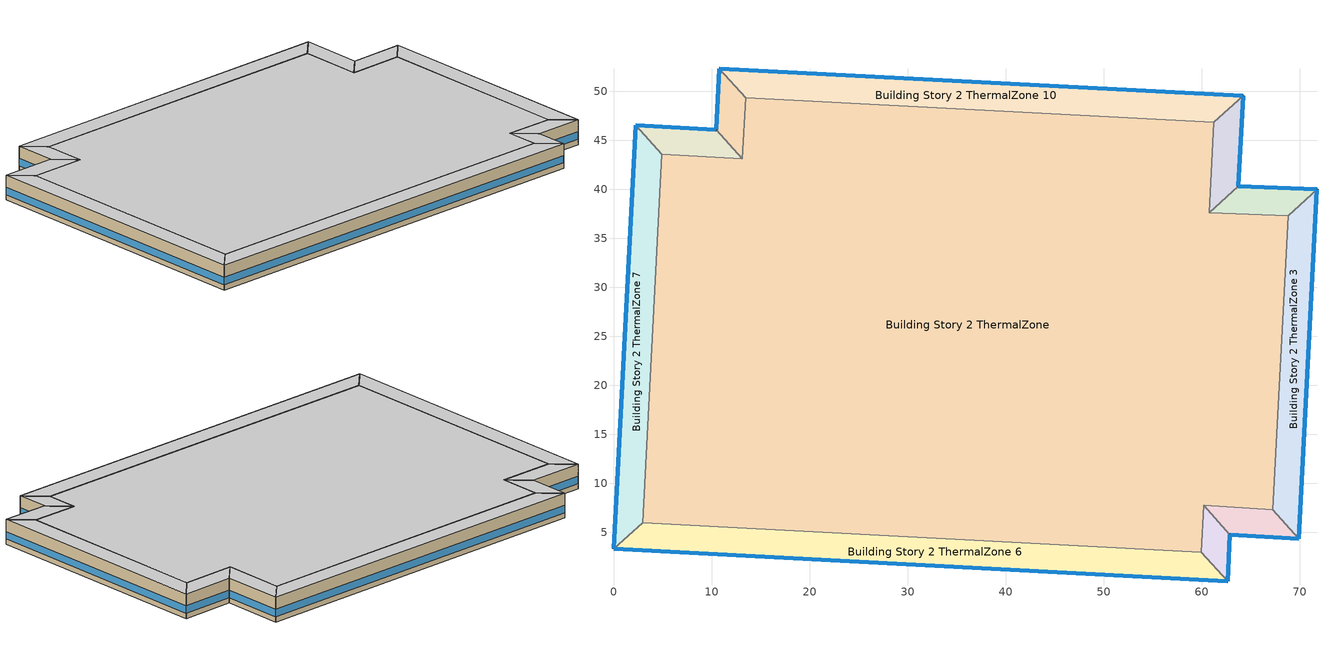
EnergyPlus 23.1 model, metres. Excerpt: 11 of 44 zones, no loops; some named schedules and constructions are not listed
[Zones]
Building Story 2 ThermalZone
 floor adiabatic (Typical Interior Ceiling): 61.25,46.86 60.76,37.63 68.8,37.29 67.26,7.32 60.22,7.76 59.96,2.97 2.97,6.01 4.93,43.56 13.14,43.11 13.48,49.34 z3.6
 wall adiabatic (Typical Interior Wall): 60.76,37.63 61.25,46.86 13.48,49.34 13.14,43.11 4.93,43.56 2.97,6.01 59.96,2.97 60.22,7.76 67.26,7.32 68.8,37.29 60.76,37.63 z3.6:7.2
 ceiling adiabatic (Typical Interior Floor): 13.48,49.34 13.14,43.11 4.93,43.56 2.97,6.01 59.96,2.97 60.22,7.76 67.26,7.32 68.8,37.29 60.76,37.63 61.25,46.86 z7.2
Building Story 2 ThermalZone 1
 floor adiabatic (Typical Interior Ceiling): 64.22,49.53 63.72,40.32 60.76,37.63 61.25,46.86 z3.6
 wall outside (Typical Insulated Steel Framed Exterior Wall R-20.41): 63.72,40.32 64.22,49.53 z3.6:7.2
 wall adiabatic (Typical Interior Wall): 64.22,49.53 61.25,46.86 60.76,37.63 63.72,40.32 z3.6:7.2
 window (U 0.48 SHGC 0.40 Dbl Ref-D Clr 6mm/13mm): 63.72,40.34 64.22,49.51 z4.36:5.45
 ceiling adiabatic (Typical Interior Floor): 61.25,46.86 60.76,37.63 63.72,40.32 64.22,49.53 z7.2
Building Story 2 ThermalZone 10
 floor adiabatic (Typical Interior Floor): 10.8,52.31 64.22,49.53 61.25,46.86 13.48,49.34 z3.6
 wall outside (Typical Insulated Steel Framed Exterior Wall R-20.41): 64.22,49.53 10.8,52.31 z3.6:7.2
 wall adiabatic (Typical Interior Wall): 10.8,52.31 13.48,49.34 61.25,46.86 64.22,49.53 z3.6:7.2
 window (U 0.48 SHGC 0.40 Dbl Ref-D Clr 6mm/13mm): 64.2,49.53 10.83,52.31 z4.36:5.44
 ceiling adiabatic (Typical Interior Ceiling): 13.48,49.34 61.25,46.86 64.22,49.53 10.8,52.31 z7.2
Building Story 2 ThermalZone 2
 floor adiabatic (Typical Interior Ceiling): 63.72,40.32 71.76,39.98 68.8,37.29 60.76,37.63 z3.6
 wall outside (Typical Insulated Steel Framed Exterior Wall R-20.41): 71.76,39.98 63.72,40.32 z3.6:7.2
 wall adiabatic (Typical Interior Wall): 63.72,40.32 60.76,37.63 68.8,37.29 71.76,39.98 z3.6:7.2
 window (U 0.48 SHGC 0.40 Dbl Ref-D Clr 6mm/13mm): 71.74,39.98 63.75,40.31 z4.36:5.45
 ceiling adiabatic (Typical Interior Floor): 60.76,37.63 68.8,37.29 71.76,39.98 63.72,40.32 z7.2
Building Story 2 ThermalZone 3
 floor adiabatic (Typical Interior Ceiling): 71.76,39.98 69.92,4.33 67.26,7.32 68.8,37.29 z3.6
 wall outside (Typical Insulated Steel Framed Exterior Wall R-20.41): 69.92,4.33 71.76,39.98 z3.6:7.2
 wall adiabatic (Typical Interior Wall): 71.76,39.98 68.8,37.29 67.26,7.32 69.92,4.33 z3.6:7.2
 window (U 0.48 SHGC 0.40 Dbl Ref-D Clr 6mm/13mm): 69.92,4.36 71.76,39.96 z4.36:5.44
 ceiling adiabatic (Typical Interior Ceiling): 68.8,37.29 67.26,7.32 69.92,4.33 71.76,39.98 z7.2
Building Story 2 ThermalZone 4
 floor adiabatic (Typical Interior Floor): 69.92,4.33 62.89,4.78 60.22,7.76 67.26,7.32 z3.6
 wall outside (Typical Insulated Steel Framed Exterior Wall R-20.41): 62.89,4.78 69.92,4.33 z3.6:7.2
 wall adiabatic (Typical Interior Wall): 69.92,4.33 67.26,7.32 60.22,7.76 62.89,4.78 z3.6:7.2
 window (U 0.48 SHGC 0.40 Dbl Ref-D Clr 6mm/13mm): 62.91,4.77 69.89,4.33 z4.36:5.45
 ceiling adiabatic (Typical Interior Ceiling): 67.26,7.32 60.22,7.76 62.89,4.78 69.92,4.33 z7.2
Building Story 2 ThermalZone 5
 floor adiabatic (Typical Interior Floor): 62.89,4.78 62.63,0 59.96,2.97 60.22,7.76 z3.6
 wall outside (Typical Insulated Steel Framed Exterior Wall R-20.41): 62.63,0 62.89,4.78 z3.6:7.2
 wall adiabatic (Typical Interior Wall): 62.89,4.78 60.22,7.76 59.96,2.97 62.63,0 z3.6:7.2
 window (U 0.48 SHGC 0.40 Dbl Ref-D Clr 6mm/13mm): 62.64,0.03 62.88,4.75 z4.36:5.45
 ceiling adiabatic (Typical Interior Ceiling): 60.22,7.76 59.96,2.97 62.63,0 62.89,4.78 z7.2
Building Story 2 ThermalZone 6
 floor adiabatic (Typical Interior Floor): 62.63,0 0,3.33 2.97,6.01 59.96,2.97 z3.6
 wall outside (Typical Insulated Steel Framed Exterior Wall R-20.41): 0,3.33 62.63,0 z3.6:7.2
 wall adiabatic (Typical Interior Wall): 62.63,0 59.96,2.97 2.97,6.01 0,3.33 z3.6:7.2
 window (U 0.48 SHGC 0.40 Dbl Ref-D Clr 6mm/13mm): 0.03,3.33 62.61,0 z4.36:5.44
 ceiling adiabatic (Typical Interior Ceiling): 59.96,2.97 2.97,6.01 0,3.33 62.63,0 z7.2
Building Story 2 ThermalZone 7
 floor adiabatic (Typical Interior Floor): 0,3.33 2.26,46.53 4.93,43.56 2.97,6.01 z3.6
 wall outside (Typical Insulated Steel Framed Exterior Wall R-20.41): 2.26,46.53 0,3.33 z3.6:7.2
 wall adiabatic (Typical Interior Wall): 0,3.33 2.97,6.01 4.93,43.56 2.26,46.53 z3.6:7.2
 window (U 0.48 SHGC 0.40 Dbl Ref-D Clr 6mm/13mm): 2.26,46.51 0,3.36 z4.36:5.44
 ceiling adiabatic (Typical Interior Ceiling): 2.97,6.01 4.93,43.56 2.26,46.53 0,3.33 z7.2
Building Story 2 ThermalZone 8
 floor adiabatic (Typical Interior Floor): 2.26,46.53 10.47,46.09 13.14,43.11 4.93,43.56 z3.6
 wall outside (Typical Insulated Steel Framed Exterior Wall R-20.41): 10.47,46.09 2.26,46.53 z3.6:7.2
 wall adiabatic (Typical Interior Wall): 2.26,46.53 4.93,43.56 13.14,43.11 10.47,46.09 z3.6:7.2
 window (U 0.48 SHGC 0.40 Dbl Ref-D Clr 6mm/13mm): 10.44,46.09 2.29,46.53 z4.36:5.45
 ceiling adiabatic (Typical Interior Ceiling): 4.93,43.56 13.14,43.11 10.47,46.09 2.26,46.53 z7.2
Building Story 2 ThermalZone 9
 floor adiabatic (Typical Interior Floor): 10.47,46.09 10.8,52.31 13.48,49.34 13.14,43.11 z3.6
 wall outside (Typical Insulated Steel Framed Exterior Wall R-20.41): 10.8,52.31 10.47,46.09 z3.6:7.2
 wall adiabatic (Typical Interior Wall): 10.47,46.09 13.14,43.11 13.48,49.34 10.8,52.31 z3.6:7.2
 window (U 0.48 SHGC 0.40 Dbl Ref-D Clr 6mm/13mm): 10.8,52.28 10.47,46.12 z4.36:5.45
 ceiling adiabatic (Typical Interior Ceiling): 13.14,43.11 13.48,49.34 10.8,52.31 10.47,46.09 z7.2
[Schedule:Week:Daily]
SchoolSecondary BLDG_LIGHT_BATH_SCH_2013 Week Rule - Jul2-Aug26: SchoolSecondary BLDG_LIGHT_BATH_SCH_2013 Wknd Day 1, SchoolSecondary BLDG_LIGHT_BATH_SCH_2013 Wkdy Day 1, SchoolSecondary BLDG_LIGHT_BATH_SCH_2013 Wkdy Day 1, SchoolSecondary BLDG_LIGHT_BATH_SCH_2013 Wkdy Day 1, SchoolSecondary BLDG_LIGHT_BATH_SCH_2013 Wkdy Day 1, SchoolSecondary BLDG_LIGHT_BATH_SCH_2013 Wkdy Day 1, SchoolSecondary BLDG_LIGHT_BATH_SCH_2013 Wknd Day 1, SchoolSecondary BLDG_LIGHT_BATH_SCH_2013 Default, SchoolSecondary BLDG_LIGHT_BATH_SCH_2013 Summer Design Day, SchoolSecondary BLDG_LIGHT_BATH_SCH_2013 Winter Design Day, SchoolSecondary BLDG_LIGHT_BATH_SCH_2013 Default, SchoolSecondary BLDG_LIGHT_BATH_SCH_2013 Default
SchoolSecondary BLDG_LIGHT_BATH_SCH_2013 Week Rule - Aug27-Sep2: SchoolSecondary BLDG_LIGHT_BATH_SCH_2013 Wknd Day 1, SchoolSecondary BLDG_LIGHT_BATH_SCH_2013 Wkdy Day 1, SchoolSecondary BLDG_LIGHT_BATH_SCH_2013 Wkdy Day 1, SchoolSecondary BLDG_LIGHT_BATH_SCH_2013 Wkdy Day 1, SchoolSecondary BLDG_LIGHT_BATH_SCH_2013 Wkdy Day 1, SchoolSecondary BLDG_LIGHT_BATH_SCH_2013 Wkdy Day 2, SchoolSecondary BLDG_LIGHT_BATH_SCH_2013 Default, SchoolSecondary BLDG_LIGHT_BATH_SCH_2013 Default, SchoolSecondary BLDG_LIGHT_BATH_SCH_2013 Summer Design Day, SchoolSecondary BLDG_LIGHT_BATH_SCH_2013 Winter Design Day, SchoolSecondary BLDG_LIGHT_BATH_SCH_2013 Default, SchoolSecondary BLDG_LIGHT_BATH_SCH_2013 Default
SchoolSecondary BLDG_LIGHT_BATH_SCH_2013 Week Rule - Sep3-Dec31: SchoolSecondary BLDG_LIGHT_BATH_SCH_2013 Default, SchoolSecondary BLDG_LIGHT_BATH_SCH_2013 Wkdy Day 2, SchoolSecondary BLDG_LIGHT_BATH_SCH_2013 Wkdy Day 2, SchoolSecondary BLDG_LIGHT_BATH_SCH_2013 Wkdy Day 2, SchoolSecondary BLDG_LIGHT_BATH_SCH_2013 Wkdy Day 2, SchoolSecondary BLDG_LIGHT_BATH_SCH_2013 Wkdy Day 2, SchoolSecondary BLDG_LIGHT_BATH_SCH_2013 Default, SchoolSecondary BLDG_LIGHT_BATH_SCH_2013 Default, SchoolSecondary BLDG_LIGHT_BATH_SCH_2013 Summer Design Day, SchoolSecondary BLDG_LIGHT_BATH_SCH_2013 Winter Design Day, SchoolSecondary BLDG_LIGHT_BATH_SCH_2013 Default, SchoolSecondary BLDG_LIGHT_BATH_SCH_2013 Default
SchoolSecondary BLDG_OCC_SCH_Auditorium Week Rule - Jan1-Jun24: SchoolSecondary BLDG_OCC_SCH_Auditorium Wknd Day, SchoolSecondary BLDG_OCC_SCH_Auditorium Wkdy|SmrDsn Day, SchoolSecondary BLDG_OCC_SCH_Auditorium Wkdy|SmrDsn Day, SchoolSecondary BLDG_OCC_SCH_Auditorium Wkdy|SmrDsn Day, SchoolSecondary BLDG_OCC_SCH_Auditorium Wkdy|SmrDsn Day, SchoolSecondary BLDG_OCC_SCH_Auditorium Wkdy|SmrDsn Day, SchoolSecondary BLDG_OCC_SCH_Auditorium Wknd Day, SchoolSecondary BLDG_OCC_SCH_Auditorium Default, SchoolSecondary BLDG_OCC_SCH_Auditorium Summer Design Day, SchoolSecondary BLDG_OCC_SCH_Auditorium Winter Design Day, SchoolSecondary BLDG_OCC_SCH_Auditorium Default, SchoolSecondary BLDG_OCC_SCH_Auditorium Default
SchoolSecondary BLDG_OCC_SCH_Auditorium Week Rule - Jun25-Jul1: SchoolSecondary BLDG_OCC_SCH_Auditorium Wknd Day, SchoolSecondary BLDG_OCC_SCH_Auditorium Wkdy|SmrDsn Day, SchoolSecondary BLDG_OCC_SCH_Auditorium Wkdy|SmrDsn Day, SchoolSecondary BLDG_OCC_SCH_Auditorium Wkdy|SmrDsn Day, SchoolSecondary BLDG_OCC_SCH_Auditorium Wkdy|SmrDsn Day, SchoolSecondary BLDG_OCC_SCH_Auditorium Wkdy|SmrDsn Day, SchoolSecondary BLDG_OCC_SCH_Auditorium Wknd Day 1, SchoolSecondary BLDG_OCC_SCH_Auditorium Default, SchoolSecondary BLDG_OCC_SCH_Auditorium Summer Design Day, SchoolSecondary BLDG_OCC_SCH_Auditorium Winter Design Day, SchoolSecondary BLDG_OCC_SCH_Auditorium Default, SchoolSecondary BLDG_OCC_SCH_Auditorium Default
SchoolSecondary BLDG_OCC_SCH_Auditorium Week Rule - Jul2-Aug26: SchoolSecondary BLDG_OCC_SCH_Auditorium Wknd Day 1, SchoolSecondary BLDG_OCC_SCH_Auditorium Wkdy|SmrDsn Day 1, SchoolSecondary BLDG_OCC_SCH_Auditorium Wkdy|SmrDsn Day 1, SchoolSecondary BLDG_OCC_SCH_Auditorium Wkdy|SmrDsn Day 1, SchoolSecondary BLDG_OCC_SCH_Auditorium Wkdy|SmrDsn Day 1, SchoolSecondary BLDG_OCC_SCH_Auditorium Wkdy|SmrDsn Day 1, SchoolSecondary BLDG_OCC_SCH_Auditorium Wknd Day 1, SchoolSecondary BLDG_OCC_SCH_Auditorium Default, SchoolSecondary BLDG_OCC_SCH_Auditorium Summer Design Day, SchoolSecondary BLDG_OCC_SCH_Auditorium Winter Design Day, SchoolSecondary BLDG_OCC_SCH_Auditorium Default, SchoolSecondary BLDG_OCC_SCH_Auditorium Default
SchoolSecondary BLDG_OCC_SCH_Auditorium Week Rule - Aug27-Sep2: SchoolSecondary BLDG_OCC_SCH_Auditorium Wknd Day 1, SchoolSecondary BLDG_OCC_SCH_Auditorium Wkdy|SmrDsn Day 1, SchoolSecondary BLDG_OCC_SCH_Auditorium Wkdy|SmrDsn Day 1, SchoolSecondary BLDG_OCC_SCH_Auditorium Wkdy|SmrDsn Day 1, SchoolSecondary BLDG_OCC_SCH_Auditorium Wkdy|SmrDsn Day 1, SchoolSecondary BLDG_OCC_SCH_Auditorium Wkdy|SmrDsn Day 2, SchoolSecondary BLDG_OCC_SCH_Auditorium Default, SchoolSecondary BLDG_OCC_SCH_Auditorium Default, SchoolSecondary BLDG_OCC_SCH_Auditorium Summer Design Day, SchoolSecondary BLDG_OCC_SCH_Auditorium Winter Design Day, SchoolSecondary BLDG_OCC_SCH_Auditorium Default, SchoolSecondary BLDG_OCC_SCH_Auditorium Default
SchoolSecondary BLDG_OCC_SCH_Auditorium Week Rule - Sep3-Dec31: SchoolSecondary BLDG_OCC_SCH_Auditorium Default, SchoolSecondary BLDG_OCC_SCH_Auditorium Wkdy|SmrDsn Day 2, SchoolSecondary BLDG_OCC_SCH_Auditorium Wkdy|SmrDsn Day 2, SchoolSecondary BLDG_OCC_SCH_Auditorium Wkdy|SmrDsn Day 2, SchoolSecondary BLDG_OCC_SCH_Auditorium Wkdy|SmrDsn Day 2, SchoolSecondary BLDG_OCC_SCH_Auditorium Wkdy|SmrDsn Day 2, SchoolSecondary BLDG_OCC_SCH_Auditorium Default, SchoolSecondary BLDG_OCC_SCH_Auditorium Default, SchoolSecondary BLDG_OCC_SCH_Auditorium Summer Design Day, SchoolSecondary BLDG_OCC_SCH_Auditorium Winter Design Day, SchoolSecondary BLDG_OCC_SCH_Auditorium Default, SchoolSecondary BLDG_OCC_SCH_Auditorium Default
SchoolSecondary BLDG_OCC_SCH_Cafeteria Week Rule - Jan1-Jun24: SchoolSecondary BLDG_OCC_SCH_Cafeteria Wknd Day, SchoolSecondary BLDG_OCC_SCH_Cafeteria Wkdy|SmrDsn Day, SchoolSecondary BLDG_OCC_SCH_Cafeteria Wkdy|SmrDsn Day, SchoolSecondary BLDG_OCC_SCH_Cafeteria Wkdy|SmrDsn Day, SchoolSecondary BLDG_OCC_SCH_Cafeteria Wkdy|SmrDsn Day, SchoolSecondary BLDG_OCC_SCH_Cafeteria Wkdy|SmrDsn Day, SchoolSecondary BLDG_OCC_SCH_Cafeteria Wknd Day, SchoolSecondary BLDG_OCC_SCH_Cafeteria Default, SchoolSecondary BLDG_OCC_SCH_Cafeteria Summer Design Day, SchoolSecondary BLDG_OCC_SCH_Cafeteria Winter Design Day, SchoolSecondary BLDG_OCC_SCH_Cafeteria Default, SchoolSecondary BLDG_OCC_SCH_Cafeteria Default
SchoolSecondary BLDG_OCC_SCH_Cafeteria Week Rule - Jun25-Jul1: SchoolSecondary BLDG_OCC_SCH_Cafeteria Wknd Day, SchoolSecondary BLDG_OCC_SCH_Cafeteria Wkdy|SmrDsn Day, SchoolSecondary BLDG_OCC_SCH_Cafeteria Wkdy|SmrDsn Day, SchoolSecondary BLDG_OCC_SCH_Cafeteria Wkdy|SmrDsn Day, SchoolSecondary BLDG_OCC_SCH_Cafeteria Wkdy|SmrDsn Day, SchoolSecondary BLDG_OCC_SCH_Cafeteria Wkdy|SmrDsn Day, SchoolSecondary BLDG_OCC_SCH_Cafeteria Wknd Day 1, SchoolSecondary BLDG_OCC_SCH_Cafeteria Default, SchoolSecondary BLDG_OCC_SCH_Cafeteria Summer Design Day, SchoolSecondary BLDG_OCC_SCH_Cafeteria Winter Design Day, SchoolSecondary BLDG_OCC_SCH_Cafeteria Default, SchoolSecondary BLDG_OCC_SCH_Cafeteria Default
SchoolSecondary BLDG_OCC_SCH_Cafeteria Week Rule - Jul2-Aug26: SchoolSecondary BLDG_OCC_SCH_Cafeteria Wknd Day 1, SchoolSecondary BLDG_OCC_SCH_Cafeteria Wkdy|SmrDsn Day 1, SchoolSecondary BLDG_OCC_SCH_Cafeteria Wkdy|SmrDsn Day 1, SchoolSecondary BLDG_OCC_SCH_Cafeteria Wkdy|SmrDsn Day 1, SchoolSecondary BLDG_OCC_SCH_Cafeteria Wkdy|SmrDsn Day 1, SchoolSecondary BLDG_OCC_SCH_Cafeteria Wkdy|SmrDsn Day 1, SchoolSecondary BLDG_OCC_SCH_Cafeteria Wknd Day 1, SchoolSecondary BLDG_OCC_SCH_Cafeteria Default, SchoolSecondary BLDG_OCC_SCH_Cafeteria Summer Design Day, SchoolSecondary BLDG_OCC_SCH_Cafeteria Winter Design Day, SchoolSecondary BLDG_OCC_SCH_Cafeteria Default, SchoolSecondary BLDG_OCC_SCH_Cafeteria Default
SchoolSecondary BLDG_OCC_SCH_Cafeteria Week Rule - Aug27-Sep2: SchoolSecondary BLDG_OCC_SCH_Cafeteria Wknd Day 1, SchoolSecondary BLDG_OCC_SCH_Cafeteria Wkdy|SmrDsn Day 1, SchoolSecondary BLDG_OCC_SCH_Cafeteria Wkdy|SmrDsn Day 1, SchoolSecondary BLDG_OCC_SCH_Cafeteria Wkdy|SmrDsn Day 1, SchoolSecondary BLDG_OCC_SCH_Cafeteria Wkdy|SmrDsn Day 1, SchoolSecondary BLDG_OCC_SCH_Cafeteria Wkdy|SmrDsn Day 2, SchoolSecondary BLDG_OCC_SCH_Cafeteria Default, SchoolSecondary BLDG_OCC_SCH_Cafeteria Default, SchoolSecondary BLDG_OCC_SCH_Cafeteria Summer Design Day, SchoolSecondary BLDG_OCC_SCH_Cafeteria Winter Design Day, SchoolSecondary BLDG_OCC_SCH_Cafeteria Default, SchoolSecondary BLDG_OCC_SCH_Cafeteria Default
SchoolSecondary BLDG_OCC_SCH_Cafeteria Week Rule - Sep3-Dec31: SchoolSecondary BLDG_OCC_SCH_Cafeteria Default, SchoolSecondary BLDG_OCC_SCH_Cafeteria Wkdy|SmrDsn Day 2, SchoolSecondary BLDG_OCC_SCH_Cafeteria Wkdy|SmrDsn Day 2, SchoolSecondary BLDG_OCC_SCH_Cafeteria Wkdy|SmrDsn Day 2, SchoolSecondary BLDG_OCC_SCH_Cafeteria Wkdy|SmrDsn Day 2, SchoolSecondary BLDG_OCC_SCH_Cafeteria Wkdy|SmrDsn Day 2, SchoolSecondary BLDG_OCC_SCH_Cafeteria Default, SchoolSecondary BLDG_OCC_SCH_Cafeteria Default, SchoolSecondary BLDG_OCC_SCH_Cafeteria Summer Design Day, SchoolSecondary BLDG_OCC_SCH_Cafeteria Winter Design Day, SchoolSecondary BLDG_OCC_SCH_Cafeteria Default, SchoolSecondary BLDG_OCC_SCH_Cafeteria Default
SchoolSecondary BLDG_OCC_SCH_Extend Week Rule - Jan1-Jun24: SchoolSecondary BLDG_OCC_SCH_Extend Wknd Day, SchoolSecondary BLDG_OCC_SCH_Extend Wkdy|SmrDsn Day, SchoolSecondary BLDG_OCC_SCH_Extend Wkdy|SmrDsn Day, SchoolSecondary BLDG_OCC_SCH_Extend Wkdy|SmrDsn Day, SchoolSecondary BLDG_OCC_SCH_Extend Wkdy|SmrDsn Day, SchoolSecondary BLDG_OCC_SCH_Extend Wkdy|SmrDsn Day, SchoolSecondary BLDG_OCC_SCH_Extend Wknd Day, SchoolSecondary BLDG_OCC_SCH_Extend Default, SchoolSecondary BLDG_OCC_SCH_Extend Summer Design Day, SchoolSecondary BLDG_OCC_SCH_Extend Winter Design Day, SchoolSecondary BLDG_OCC_SCH_Extend Default, SchoolSecondary BLDG_OCC_SCH_Extend Default
SchoolSecondary BLDG_OCC_SCH_Extend Week Rule - Jun25-Jul1: SchoolSecondary BLDG_OCC_SCH_Extend Wknd Day, SchoolSecondary BLDG_OCC_SCH_Extend Wkdy|SmrDsn Day, SchoolSecondary BLDG_OCC_SCH_Extend Wkdy|SmrDsn Day, SchoolSecondary BLDG_OCC_SCH_Extend Wkdy|SmrDsn Day, SchoolSecondary BLDG_OCC_SCH_Extend Wkdy|SmrDsn Day, SchoolSecondary BLDG_OCC_SCH_Extend Wkdy|SmrDsn Day, SchoolSecondary BLDG_OCC_SCH_Extend Wknd Day 1, SchoolSecondary BLDG_OCC_SCH_Extend Default, SchoolSecondary BLDG_OCC_SCH_Extend Summer Design Day, SchoolSecondary BLDG_OCC_SCH_Extend Winter Design Day, SchoolSecondary BLDG_OCC_SCH_Extend Default, SchoolSecondary BLDG_OCC_SCH_Extend Default
SchoolSecondary BLDG_OCC_SCH_Extend Week Rule - Jul2-Aug26: SchoolSecondary BLDG_OCC_SCH_Extend Wknd Day 1, SchoolSecondary BLDG_OCC_SCH_Extend Wkdy|SmrDsn Day 1, SchoolSecondary BLDG_OCC_SCH_Extend Wkdy|SmrDsn Day 1, SchoolSecondary BLDG_OCC_SCH_Extend Wkdy|SmrDsn Day 1, SchoolSecondary BLDG_OCC_SCH_Extend Wkdy|SmrDsn Day 1, SchoolSecondary BLDG_OCC_SCH_Extend Wkdy|SmrDsn Day 1, SchoolSecondary BLDG_OCC_SCH_Extend Wknd Day 1, SchoolSecondary BLDG_OCC_SCH_Extend Default, SchoolSecondary BLDG_OCC_SCH_Extend Summer Design Day, SchoolSecondary BLDG_OCC_SCH_Extend Winter Design Day, SchoolSecondary BLDG_OCC_SCH_Extend Default, SchoolSecondary BLDG_OCC_SCH_Extend Default
SchoolSecondary BLDG_OCC_SCH_Extend Week Rule - Aug27-Sep2: SchoolSecondary BLDG_OCC_SCH_Extend Wknd Day 1, SchoolSecondary BLDG_OCC_SCH_Extend Wkdy|SmrDsn Day 1, SchoolSecondary BLDG_OCC_SCH_Extend Wkdy|SmrDsn Day 1, SchoolSecondary BLDG_OCC_SCH_Extend Wkdy|SmrDsn Day 1, SchoolSecondary BLDG_OCC_SCH_Extend Wkdy|SmrDsn Day 1, SchoolSecondary BLDG_OCC_SCH_Extend Wkdy|SmrDsn Day 2, SchoolSecondary BLDG_OCC_SCH_Extend Default, SchoolSecondary BLDG_OCC_SCH_Extend Default, SchoolSecondary BLDG_OCC_SCH_Extend Summer Design Day, SchoolSecondary BLDG_OCC_SCH_Extend Winter Design Day, SchoolSecondary BLDG_OCC_SCH_Extend Default, SchoolSecondary BLDG_OCC_SCH_Extend Default
SchoolSecondary BLDG_OCC_SCH_Extend Week Rule - Sep3-Dec31: SchoolSecondary BLDG_OCC_SCH_Extend Default, SchoolSecondary BLDG_OCC_SCH_Extend Wkdy|SmrDsn Day 2, SchoolSecondary BLDG_OCC_SCH_Extend Wkdy|SmrDsn Day 2, SchoolSecondary BLDG_OCC_SCH_Extend Wkdy|SmrDsn Day 2, SchoolSecondary BLDG_OCC_SCH_Extend Wkdy|SmrDsn Day 2, SchoolSecondary BLDG_OCC_SCH_Extend Wkdy|SmrDsn Day 2, SchoolSecondary BLDG_OCC_SCH_Extend Default, SchoolSecondary BLDG_OCC_SCH_Extend Default, SchoolSecondary BLDG_OCC_SCH_Extend Summer Design Day, SchoolSecondary BLDG_OCC_SCH_Extend Winter Design Day, SchoolSecondary BLDG_OCC_SCH_Extend Default, SchoolSecondary BLDG_OCC_SCH_Extend Default
SchoolSecondary BLDG_OCC_SCH_Gym Week Rule - Jan1-Jun24: SchoolSecondary BLDG_OCC_SCH_Gym Wknd Day, SchoolSecondary BLDG_OCC_SCH_Gym Wkdy|SmrDsn Day, SchoolSecondary BLDG_OCC_SCH_Gym Wkdy|SmrDsn Day, SchoolSecondary BLDG_OCC_SCH_Gym Wkdy|SmrDsn Day, SchoolSecondary BLDG_OCC_SCH_Gym Wkdy|SmrDsn Day, SchoolSecondary BLDG_OCC_SCH_Gym Wkdy|SmrDsn Day, SchoolSecondary BLDG_OCC_SCH_Gym Wknd Day, SchoolSecondary BLDG_OCC_SCH_Gym Default, SchoolSecondary BLDG_OCC_SCH_Gym Summer Design Day, SchoolSecondary BLDG_OCC_SCH_Gym Winter Design Day, SchoolSecondary BLDG_OCC_SCH_Gym Default, SchoolSecondary BLDG_OCC_SCH_Gym Default
SchoolSecondary BLDG_OCC_SCH_Gym Week Rule - Jun25-Jul1: SchoolSecondary BLDG_OCC_SCH_Gym Wknd Day, SchoolSecondary BLDG_OCC_SCH_Gym Wkdy|SmrDsn Day, SchoolSecondary BLDG_OCC_SCH_Gym Wkdy|SmrDsn Day, SchoolSecondary BLDG_OCC_SCH_Gym Wkdy|SmrDsn Day, SchoolSecondary BLDG_OCC_SCH_Gym Wkdy|SmrDsn Day, SchoolSecondary BLDG_OCC_SCH_Gym Wkdy|SmrDsn Day, SchoolSecondary BLDG_OCC_SCH_Gym Wknd Day 1, SchoolSecondary BLDG_OCC_SCH_Gym Default, SchoolSecondary BLDG_OCC_SCH_Gym Summer Design Day, SchoolSecondary BLDG_OCC_SCH_Gym Winter Design Day, SchoolSecondary BLDG_OCC_SCH_Gym Default, SchoolSecondary BLDG_OCC_SCH_Gym Default
SchoolSecondary BLDG_OCC_SCH_Gym Week Rule - Jul2-Aug26: SchoolSecondary BLDG_OCC_SCH_Gym Wknd Day 1, SchoolSecondary BLDG_OCC_SCH_Gym Wkdy|SmrDsn Day 1, SchoolSecondary BLDG_OCC_SCH_Gym Wkdy|SmrDsn Day 1, SchoolSecondary BLDG_OCC_SCH_Gym Wkdy|SmrDsn Day 1, SchoolSecondary BLDG_OCC_SCH_Gym Wkdy|SmrDsn Day 1, SchoolSecondary BLDG_OCC_SCH_Gym Wkdy|SmrDsn Day 1, SchoolSecondary BLDG_OCC_SCH_Gym Wknd Day 1, SchoolSecondary BLDG_OCC_SCH_Gym Default, SchoolSecondary BLDG_OCC_SCH_Gym Summer Design Day, SchoolSecondary BLDG_OCC_SCH_Gym Winter Design Day, SchoolSecondary BLDG_OCC_SCH_Gym Default, SchoolSecondary BLDG_OCC_SCH_Gym Default
SchoolSecondary BLDG_OCC_SCH_Gym Week Rule - Aug27-Sep2: SchoolSecondary BLDG_OCC_SCH_Gym Wknd Day 1, SchoolSecondary BLDG_OCC_SCH_Gym Wkdy|SmrDsn Day 1, SchoolSecondary BLDG_OCC_SCH_Gym Wkdy|SmrDsn Day 1, SchoolSecondary BLDG_OCC_SCH_Gym Wkdy|SmrDsn Day 1, SchoolSecondary BLDG_OCC_SCH_Gym Wkdy|SmrDsn Day 1, SchoolSecondary BLDG_OCC_SCH_Gym Wkdy|SmrDsn Day 2, SchoolSecondary BLDG_OCC_SCH_Gym Default, SchoolSecondary BLDG_OCC_SCH_Gym Default, SchoolSecondary BLDG_OCC_SCH_Gym Summer Design Day, SchoolSecondary BLDG_OCC_SCH_Gym Winter Design Day, SchoolSecondary BLDG_OCC_SCH_Gym Default, SchoolSecondary BLDG_OCC_SCH_Gym Default
SchoolSecondary BLDG_OCC_SCH_Gym Week Rule - Sep3-Dec31: SchoolSecondary BLDG_OCC_SCH_Gym Default, SchoolSecondary BLDG_OCC_SCH_Gym Wkdy|SmrDsn Day 2, SchoolSecondary BLDG_OCC_SCH_Gym Wkdy|SmrDsn Day 2, SchoolSecondary BLDG_OCC_SCH_Gym Wkdy|SmrDsn Day 2, SchoolSecondary BLDG_OCC_SCH_Gym Wkdy|SmrDsn Day 2, SchoolSecondary BLDG_OCC_SCH_Gym Wkdy|SmrDsn Day 2, SchoolSecondary BLDG_OCC_SCH_Gym Default, SchoolSecondary BLDG_OCC_SCH_Gym Default, SchoolSecondary BLDG_OCC_SCH_Gym Summer Design Day, SchoolSecondary BLDG_OCC_SCH_Gym Winter Design Day, SchoolSecondary BLDG_OCC_SCH_Gym Default, SchoolSecondary BLDG_OCC_SCH_Gym Default
SchoolSecondary BLDG_OCC_SCH_Offices Week Rule - Jan1-Jun24: SchoolSecondary BLDG_OCC_SCH_Offices Wknd Day, SchoolSecondary BLDG_OCC_SCH_Offices Wkdy|SmrDsn Day, SchoolSecondary BLDG_OCC_SCH_Offices Wkdy|SmrDsn Day, SchoolSecondary BLDG_OCC_SCH_Offices Wkdy|SmrDsn Day, SchoolSecondary BLDG_OCC_SCH_Offices Wkdy|SmrDsn Day, SchoolSecondary BLDG_OCC_SCH_Offices Wkdy|SmrDsn Day, SchoolSecondary BLDG_OCC_SCH_Offices Wknd Day, SchoolSecondary BLDG_OCC_SCH_Offices Default, SchoolSecondary BLDG_OCC_SCH_Offices Summer Design Day, SchoolSecondary BLDG_OCC_SCH_Offices Winter Design Day, SchoolSecondary BLDG_OCC_SCH_Offices Default, SchoolSecondary BLDG_OCC_SCH_Offices Default
SchoolSecondary BLDG_OCC_SCH_Offices Week Rule - Jun25-Jul1: SchoolSecondary BLDG_OCC_SCH_Offices Wknd Day, SchoolSecondary BLDG_OCC_SCH_Offices Wkdy|SmrDsn Day, SchoolSecondary BLDG_OCC_SCH_Offices Wkdy|SmrDsn Day, SchoolSecondary BLDG_OCC_SCH_Offices Wkdy|SmrDsn Day, SchoolSecondary BLDG_OCC_SCH_Offices Wkdy|SmrDsn Day, SchoolSecondary BLDG_OCC_SCH_Offices Wkdy|SmrDsn Day, SchoolSecondary BLDG_OCC_SCH_Offices Wknd Day 1, SchoolSecondary BLDG_OCC_SCH_Offices Default, SchoolSecondary BLDG_OCC_SCH_Offices Summer Design Day, SchoolSecondary BLDG_OCC_SCH_Offices Winter Design Day, SchoolSecondary BLDG_OCC_SCH_Offices Default, SchoolSecondary BLDG_OCC_SCH_Offices Default
SchoolSecondary BLDG_OCC_SCH_Offices Week Rule - Jul2-Aug26: SchoolSecondary BLDG_OCC_SCH_Offices Wknd Day 1, SchoolSecondary BLDG_OCC_SCH_Offices Wkdy|SmrDsn Day 1, SchoolSecondary BLDG_OCC_SCH_Offices Wkdy|SmrDsn Day 1, SchoolSecondary BLDG_OCC_SCH_Offices Wkdy|SmrDsn Day 1, SchoolSecondary BLDG_OCC_SCH_Offices Wkdy|SmrDsn Day 1, SchoolSecondary BLDG_OCC_SCH_Offices Wkdy|SmrDsn Day 1, SchoolSecondary BLDG_OCC_SCH_Offices Wknd Day 1, SchoolSecondary BLDG_OCC_SCH_Offices Default, SchoolSecondary BLDG_OCC_SCH_Offices Summer Design Day, SchoolSecondary BLDG_OCC_SCH_Offices Winter Design Day, SchoolSecondary BLDG_OCC_SCH_Offices Default, SchoolSecondary BLDG_OCC_SCH_Offices Default
SchoolSecondary BLDG_OCC_SCH_Offices Week Rule - Aug27-Sep2: SchoolSecondary BLDG_OCC_SCH_Offices Wknd Day 1, SchoolSecondary BLDG_OCC_SCH_Offices Wkdy|SmrDsn Day 1, SchoolSecondary BLDG_OCC_SCH_Offices Wkdy|SmrDsn Day 1, SchoolSecondary BLDG_OCC_SCH_Offices Wkdy|SmrDsn Day 1, SchoolSecondary BLDG_OCC_SCH_Offices Wkdy|SmrDsn Day 1, SchoolSecondary BLDG_OCC_SCH_Offices Wkdy|SmrDsn Day 2, SchoolSecondary BLDG_OCC_SCH_Offices Default, SchoolSecondary BLDG_OCC_SCH_Offices Default, SchoolSecondary BLDG_OCC_SCH_Offices Summer Design Day, SchoolSecondary BLDG_OCC_SCH_Offices Winter Design Day, SchoolSecondary BLDG_OCC_SCH_Offices Default, SchoolSecondary BLDG_OCC_SCH_Offices Default
SchoolSecondary BLDG_OCC_SCH_Offices Week Rule - Sep3-Dec31: SchoolSecondary BLDG_OCC_SCH_Offices Default, SchoolSecondary BLDG_OCC_SCH_Offices Wkdy|SmrDsn Day 2, SchoolSecondary BLDG_OCC_SCH_Offices Wkdy|SmrDsn Day 2, SchoolSecondary BLDG_OCC_SCH_Offices Wkdy|SmrDsn Day 2, SchoolSecondary BLDG_OCC_SCH_Offices Wkdy|SmrDsn Day 2, SchoolSecondary BLDG_OCC_SCH_Offices Wkdy|SmrDsn Day 2, SchoolSecondary BLDG_OCC_SCH_Offices Default, SchoolSecondary BLDG_OCC_SCH_Offices Default, SchoolSecondary BLDG_OCC_SCH_Offices Summer Design Day, SchoolSecondary BLDG_OCC_SCH_Offices Winter Design Day, SchoolSecondary BLDG_OCC_SCH_Offices Default, SchoolSecondary BLDG_OCC_SCH_Offices Default
Elevator Schedule 3 Week Rule - Jan1-Jun10: 75 space(s) Occ Sch Sunday 3, 75 space(s) Occ Sch Default 3, 75 space(s) Occ Sch Tuesday 19, 75 space(s) Occ Sch Wednesday 19, 75 space(s) Occ Sch Thursday 19, 75 space(s) Occ Sch Friday 19, 75 space(s) Occ Sch Saturday 3, 75 space(s) Occ Sch Default 3, 75 space(s) Occ Sch Summer Design Day 3, 75 space(s) Occ Sch Winter Design Day 3, 75 space(s) Occ Sch Default 3, 75 space(s) Occ Sch Default 3
Elevator Schedule 3 Week Rule - Jun11-Jun17: 75 space(s) Occ Sch Sunday 3, 75 space(s) Occ Sch Default 3, 75 space(s) Occ Sch Tuesday 19, 75 space(s) Occ Sch Wednesday 19, 75 space(s) Occ Sch Thursday 19, 75 space(s) Occ Sch Friday 18, 75 space(s) Occ Sch Saturday 3, 75 space(s) Occ Sch Default 3, 75 space(s) Occ Sch Summer Design Day 3, 75 space(s) Occ Sch Winter Design Day 3, 75 space(s) Occ Sch Default 3, 75 space(s) Occ Sch Default 3
Elevator Schedule 3 Week Rule - Jun18-Jul1: 75 space(s) Occ Sch Sunday 3, 75 space(s) Occ Sch Monday 16, 75 space(s) Occ Sch Tuesday 18, 75 space(s) Occ Sch Wednesday 18, 75 space(s) Occ Sch Thursday 18, 75 space(s) Occ Sch Friday 18, 75 space(s) Occ Sch Saturday 3, 75 space(s) Occ Sch Default 3, 75 space(s) Occ Sch Summer Design Day 3, 75 space(s) Occ Sch Winter Design Day 3, 75 space(s) Occ Sch Default 3, 75 space(s) Occ Sch Default 3
Elevator Schedule 3 Week Rule - Jul2-Aug26: 75 space(s) Occ Sch Sunday 3, 75 space(s) Occ Sch Monday 15, 75 space(s) Occ Sch Tuesday 17, 75 space(s) Occ Sch Wednesday 17, 75 space(s) Occ Sch Thursday 17, 75 space(s) Occ Sch Friday 17, 75 space(s) Occ Sch Saturday 3, 75 space(s) Occ Sch Default 3, 75 space(s) Occ Sch Summer Design Day 3, 75 space(s) Occ Sch Winter Design Day 3, 75 space(s) Occ Sch Default 3, 75 space(s) Occ Sch Default 3
Elevator Schedule 3 Week Rule - Aug27-Sep2: 75 space(s) Occ Sch Sunday 3, 75 space(s) Occ Sch Monday 15, 75 space(s) Occ Sch Tuesday 17, 75 space(s) Occ Sch Wednesday 17, 75 space(s) Occ Sch Thursday 17, 75 space(s) Occ Sch Friday 16, 75 space(s) Occ Sch Saturday 3, 75 space(s) Occ Sch Default 3, 75 space(s) Occ Sch Summer Design Day 3, 75 space(s) Occ Sch Winter Design Day 3, 75 space(s) Occ Sch Default 3, 75 space(s) Occ Sch Default 3
Elevator Schedule 3 Week Rule - Sep3-Sep16: 75 space(s) Occ Sch Sunday 3, 75 space(s) Occ Sch Monday 14, 75 space(s) Occ Sch Tuesday 16, 75 space(s) Occ Sch Wednesday 16, 75 space(s) Occ Sch Thursday 16, 75 space(s) Occ Sch Friday 16, 75 space(s) Occ Sch Saturday 3, 75 space(s) Occ Sch Default 3, 75 space(s) Occ Sch Summer Design Day 3, 75 space(s) Occ Sch Winter Design Day 3, 75 space(s) Occ Sch Default 3, 75 space(s) Occ Sch Default 3
Elevator Schedule 3 Week Rule - Sep17-Dec31: 75 space(s) Occ Sch Sunday 3, 75 space(s) Occ Sch Monday 13, 75 space(s) Occ Sch Tuesday 15, 75 space(s) Occ Sch Wednesday 15, 75 space(s) Occ Sch Thursday 15, 75 space(s) Occ Sch Friday 15, 75 space(s) Occ Sch Saturday 3, 75 space(s) Occ Sch Default 3, 75 space(s) Occ Sch Summer Design Day 3, 75 space(s) Occ Sch Winter Design Day 3, 75 space(s) Occ Sch Default 3, 75 space(s) Occ Sch Default 3
Elevator Schedule 1 Week Rule - Jan1-Jun10: 75 space(s) Occ Sch Sunday 1, 75 space(s) Occ Sch Default 1, 75 space(s) Occ Sch Tuesday 9, 75 space(s) Occ Sch Wednesday 9, 75 space(s) Occ Sch Thursday 9, 75 space(s) Occ Sch Friday 9, 75 space(s) Occ Sch Saturday 1, 75 space(s) Occ Sch Default 1, 75 space(s) Occ Sch Summer Design Day 1, 75 space(s) Occ Sch Winter Design Day 1, 75 space(s) Occ Sch Default 1, 75 space(s) Occ Sch Default 1
Elevator Schedule 1 Week Rule - Jun11-Jun17: 75 space(s) Occ Sch Sunday 1, 75 space(s) Occ Sch Default 1, 75 space(s) Occ Sch Tuesday 9, 75 space(s) Occ Sch Wednesday 9, 75 space(s) Occ Sch Thursday 9, 75 space(s) Occ Sch Friday 8, 75 space(s) Occ Sch Saturday 1, 75 space(s) Occ Sch Default 1, 75 space(s) Occ Sch Summer Design Day 1, 75 space(s) Occ Sch Winter Design Day 1, 75 space(s) Occ Sch Default 1, 75 space(s) Occ Sch Default 1
Elevator Schedule 1 Week Rule - Jun18-Jul1: 75 space(s) Occ Sch Sunday 1, 75 space(s) Occ Sch Monday 8, 75 space(s) Occ Sch Tuesday 8, 75 space(s) Occ Sch Wednesday 8, 75 space(s) Occ Sch Thursday 8, 75 space(s) Occ Sch Friday 8, 75 space(s) Occ Sch Saturday 1, 75 space(s) Occ Sch Default 1, 75 space(s) Occ Sch Summer Design Day 1, 75 space(s) Occ Sch Winter Design Day 1, 75 space(s) Occ Sch Default 1, 75 space(s) Occ Sch Default 1
Elevator Schedule 1 Week Rule - Jul2-Aug26: 75 space(s) Occ Sch Sunday 1, 75 space(s) Occ Sch Monday 7, 75 space(s) Occ Sch Tuesday 7, 75 space(s) Occ Sch Wednesday 7, 75 space(s) Occ Sch Thursday 7, 75 space(s) Occ Sch Friday 7, 75 space(s) Occ Sch Saturday 1, 75 space(s) Occ Sch Default 1, 75 space(s) Occ Sch Summer Design Day 1, 75 space(s) Occ Sch Winter Design Day 1, 75 space(s) Occ Sch Default 1, 75 space(s) Occ Sch Default 1
Elevator Schedule 1 Week Rule - Aug27-Sep2: 75 space(s) Occ Sch Sunday 1, 75 space(s) Occ Sch Monday 7, 75 space(s) Occ Sch Tuesday 7, 75 space(s) Occ Sch Wednesday 7, 75 space(s) Occ Sch Thursday 7, 75 space(s) Occ Sch Friday 6, 75 space(s) Occ Sch Saturday 1, 75 space(s) Occ Sch Default 1, 75 space(s) Occ Sch Summer Design Day 1, 75 space(s) Occ Sch Winter Design Day 1, 75 space(s) Occ Sch Default 1, 75 space(s) Occ Sch Default 1
Elevator Schedule 1 Week Rule - Sep3-Sep16: 75 space(s) Occ Sch Sunday 1, 75 space(s) Occ Sch Monday 6, 75 space(s) Occ Sch Tuesday 6, 75 space(s) Occ Sch Wednesday 6, 75 space(s) Occ Sch Thursday 6, 75 space(s) Occ Sch Friday 6, 75 space(s) Occ Sch Saturday 1, 75 space(s) Occ Sch Default 1, 75 space(s) Occ Sch Summer Design Day 1, 75 space(s) Occ Sch Winter Design Day 1, 75 space(s) Occ Sch Default 1, 75 space(s) Occ Sch Default 1
Elevator Schedule 1 Week Rule - Sep17-Dec31: 75 space(s) Occ Sch Sunday 1, 75 space(s) Occ Sch Monday 5, 75 space(s) Occ Sch Tuesday 5, 75 space(s) Occ Sch Wednesday 5, 75 space(s) Occ Sch Thursday 5, 75 space(s) Occ Sch Friday 5, 75 space(s) Occ Sch Saturday 1, 75 space(s) Occ Sch Default 1, 75 space(s) Occ Sch Summer Design Day 1, 75 space(s) Occ Sch Winter Design Day 1, 75 space(s) Occ Sch Default 1, 75 space(s) Occ Sch Default 1
Elevator Schedule 2 Week Rule - Jan1-Jun10: 75 space(s) Occ Sch Sunday 2, 75 space(s) Occ Sch Default 2, 75 space(s) Occ Sch Tuesday 14, 75 space(s) Occ Sch Wednesday 14, 75 space(s) Occ Sch Thursday 14, 75 space(s) Occ Sch Friday 14, 75 space(s) Occ Sch Saturday 2, 75 space(s) Occ Sch Default 2, 75 space(s) Occ Sch Summer Design Day 2, 75 space(s) Occ Sch Winter Design Day 2, 75 space(s) Occ Sch Default 2, 75 space(s) Occ Sch Default 2
Elevator Schedule 2 Week Rule - Jun11-Jun17: 75 space(s) Occ Sch Sunday 2, 75 space(s) Occ Sch Default 2, 75 space(s) Occ Sch Tuesday 14, 75 space(s) Occ Sch Wednesday 14, 75 space(s) Occ Sch Thursday 14, 75 space(s) Occ Sch Friday 13, 75 space(s) Occ Sch Saturday 2, 75 space(s) Occ Sch Default 2, 75 space(s) Occ Sch Summer Design Day 2, 75 space(s) Occ Sch Winter Design Day 2, 75 space(s) Occ Sch Default 2, 75 space(s) Occ Sch Default 2
Elevator Schedule 2 Week Rule - Jun18-Jul1: 75 space(s) Occ Sch Sunday 2, 75 space(s) Occ Sch Monday 12, 75 space(s) Occ Sch Tuesday 13, 75 space(s) Occ Sch Wednesday 13, 75 space(s) Occ Sch Thursday 13, 75 space(s) Occ Sch Friday 13, 75 space(s) Occ Sch Saturday 2, 75 space(s) Occ Sch Default 2, 75 space(s) Occ Sch Summer Design Day 2, 75 space(s) Occ Sch Winter Design Day 2, 75 space(s) Occ Sch Default 2, 75 space(s) Occ Sch Default 2
Elevator Schedule 2 Week Rule - Jul2-Aug26: 75 space(s) Occ Sch Sunday 2, 75 space(s) Occ Sch Monday 11, 75 space(s) Occ Sch Tuesday 12, 75 space(s) Occ Sch Wednesday 12, 75 space(s) Occ Sch Thursday 12, 75 space(s) Occ Sch Friday 12, 75 space(s) Occ Sch Saturday 2, 75 space(s) Occ Sch Default 2, 75 space(s) Occ Sch Summer Design Day 2, 75 space(s) Occ Sch Winter Design Day 2, 75 space(s) Occ Sch Default 2, 75 space(s) Occ Sch Default 2
Elevator Schedule 2 Week Rule - Aug27-Sep2: 75 space(s) Occ Sch Sunday 2, 75 space(s) Occ Sch Monday 11, 75 space(s) Occ Sch Tuesday 12, 75 space(s) Occ Sch Wednesday 12, 75 space(s) Occ Sch Thursday 12, 75 space(s) Occ Sch Friday 11, 75 space(s) Occ Sch Saturday 2, 75 space(s) Occ Sch Default 2, 75 space(s) Occ Sch Summer Design Day 2, 75 space(s) Occ Sch Winter Design Day 2, 75 space(s) Occ Sch Default 2, 75 space(s) Occ Sch Default 2
Elevator Schedule 2 Week Rule - Sep3-Sep16: 75 space(s) Occ Sch Sunday 2, 75 space(s) Occ Sch Monday 10, 75 space(s) Occ Sch Tuesday 11, 75 space(s) Occ Sch Wednesday 11, 75 space(s) Occ Sch Thursday 11, 75 space(s) Occ Sch Friday 11, 75 space(s) Occ Sch Saturday 2, 75 space(s) Occ Sch Default 2, 75 space(s) Occ Sch Summer Design Day 2, 75 space(s) Occ Sch Winter Design Day 2, 75 space(s) Occ Sch Default 2, 75 space(s) Occ Sch Default 2
Elevator Schedule 2 Week Rule - Sep17-Dec31: 75 space(s) Occ Sch Sunday 2, 75 space(s) Occ Sch Monday 9, 75 space(s) Occ Sch Tuesday 10, 75 space(s) Occ Sch Wednesday 10, 75 space(s) Occ Sch Thursday 10, 75 space(s) Occ Sch Friday 10, 75 space(s) Occ Sch Saturday 2, 75 space(s) Occ Sch Default 2, 75 space(s) Occ Sch Summer Design Day 2, 75 space(s) Occ Sch Winter Design Day 2, 75 space(s) Occ Sch Default 2, 75 space(s) Occ Sch Default 2
DataCenter_EQUIP_SCH Week Rule - Jan1-Jan28: DataCenter_EQUIP_SCH Wknd|Wkdy|Hol Day, DataCenter_EQUIP_SCH Wknd|Wkdy|Hol Day, DataCenter_EQUIP_SCH Wknd|Wkdy|Hol Day, DataCenter_EQUIP_SCH Wknd|Wkdy|Hol Day, DataCenter_EQUIP_SCH Wknd|Wkdy|Hol Day, DataCenter_EQUIP_SCH Wknd|Wkdy|Hol Day, DataCenter_EQUIP_SCH Wknd|Wkdy|Hol Day, Schedule Day 3, DataCenter_EQUIP_SCH Summer Design Day, DataCenter_EQUIP_SCH Winter Design Day 11, Schedule Day 3, Schedule Day 3
DataCenter_EQUIP_SCH Week Rule - Jan29-Feb4: DataCenter_EQUIP_SCH Wknd|Wkdy|Hol Day, DataCenter_EQUIP_SCH Wknd|Wkdy|Hol Day, DataCenter_EQUIP_SCH Wknd|Wkdy|Hol Day, DataCenter_EQUIP_SCH Wknd|Wkdy|Hol Day 1, DataCenter_EQUIP_SCH Wknd|Wkdy|Hol Day 1, DataCenter_EQUIP_SCH Wknd|Wkdy|Hol Day 1, DataCenter_EQUIP_SCH Wknd|Wkdy|Hol Day 1, Schedule Day 3, DataCenter_EQUIP_SCH Summer Design Day, DataCenter_EQUIP_SCH Winter Design Day 11, Schedule Day 3, Schedule Day 3
DataCenter_EQUIP_SCH Week Rule - Feb5-Feb25: DataCenter_EQUIP_SCH Wknd|Wkdy|Hol Day 1, DataCenter_EQUIP_SCH Wknd|Wkdy|Hol Day 1, DataCenter_EQUIP_SCH Wknd|Wkdy|Hol Day 1, DataCenter_EQUIP_SCH Wknd|Wkdy|Hol Day 1, DataCenter_EQUIP_SCH Wknd|Wkdy|Hol Day 1, DataCenter_EQUIP_SCH Wknd|Wkdy|Hol Day 1, DataCenter_EQUIP_SCH Wknd|Wkdy|Hol Day 1, Schedule Day 3, DataCenter_EQUIP_SCH Summer Design Day, DataCenter_EQUIP_SCH Winter Design Day 11, Schedule Day 3, Schedule Day 3
DataCenter_EQUIP_SCH Week Rule - Feb26-Mar4: DataCenter_EQUIP_SCH Wknd|Wkdy|Hol Day 1, DataCenter_EQUIP_SCH Wknd|Wkdy|Hol Day 1, DataCenter_EQUIP_SCH Wknd|Wkdy|Hol Day 1, DataCenter_EQUIP_SCH Wknd|Wkdy|Hol Day 2, DataCenter_EQUIP_SCH Wknd|Wkdy|Hol Day 2, DataCenter_EQUIP_SCH Wknd|Wkdy|Hol Day 2, DataCenter_EQUIP_SCH Wknd|Wkdy|Hol Day 2, Schedule Day 3, DataCenter_EQUIP_SCH Summer Design Day, DataCenter_EQUIP_SCH Winter Design Day 11, Schedule Day 3, Schedule Day 3
DataCenter_EQUIP_SCH Week Rule - Mar5-Mar25: DataCenter_EQUIP_SCH Wknd|Wkdy|Hol Day 2, DataCenter_EQUIP_SCH Wknd|Wkdy|Hol Day 2, DataCenter_EQUIP_SCH Wknd|Wkdy|Hol Day 2, DataCenter_EQUIP_SCH Wknd|Wkdy|Hol Day 2, DataCenter_EQUIP_SCH Wknd|Wkdy|Hol Day 2, DataCenter_EQUIP_SCH Wknd|Wkdy|Hol Day 2, DataCenter_EQUIP_SCH Wknd|Wkdy|Hol Day 2, Schedule Day 3, DataCenter_EQUIP_SCH Summer Design Day, DataCenter_EQUIP_SCH Winter Design Day 11, Schedule Day 3, Schedule Day 3
DataCenter_EQUIP_SCH Week Rule - Mar26-Apr1: DataCenter_EQUIP_SCH Wknd|Wkdy|Hol Day 2, DataCenter_EQUIP_SCH Wknd|Wkdy|Hol Day 2, DataCenter_EQUIP_SCH Wknd|Wkdy|Hol Day 2, DataCenter_EQUIP_SCH Wknd|Wkdy|Hol Day 2, DataCenter_EQUIP_SCH Wknd|Wkdy|Hol Day 2, DataCenter_EQUIP_SCH Wknd|Wkdy|Hol Day 2, DataCenter_EQUIP_SCH Wknd|Wkdy|Hol Day 3, Schedule Day 3, DataCenter_EQUIP_SCH Summer Design Day, DataCenter_EQUIP_SCH Winter Design Day 11, Schedule Day 3, Schedule Day 3
DataCenter_EQUIP_SCH Week Rule - Apr2-Apr29: DataCenter_EQUIP_SCH Wknd|Wkdy|Hol Day 3, DataCenter_EQUIP_SCH Wknd|Wkdy|Hol Day 3, DataCenter_EQUIP_SCH Wknd|Wkdy|Hol Day 3, DataCenter_EQUIP_SCH Wknd|Wkdy|Hol Day 3, DataCenter_EQUIP_SCH Wknd|Wkdy|Hol Day 3, DataCenter_EQUIP_SCH Wknd|Wkdy|Hol Day 3, DataCenter_EQUIP_SCH Wknd|Wkdy|Hol Day 3, Schedule Day 3, DataCenter_EQUIP_SCH Summer Design Day, DataCenter_EQUIP_SCH Winter Design Day 11, Schedule Day 3, Schedule Day 3
DataCenter_EQUIP_SCH Week Rule - Apr30-May6: DataCenter_EQUIP_SCH Wknd|Wkdy|Hol Day 3, DataCenter_EQUIP_SCH Wknd|Wkdy|Hol Day 4, DataCenter_EQUIP_SCH Wknd|Wkdy|Hol Day 4, DataCenter_EQUIP_SCH Wknd|Wkdy|Hol Day 4, DataCenter_EQUIP_SCH Wknd|Wkdy|Hol Day 4, DataCenter_EQUIP_SCH Wknd|Wkdy|Hol Day 4, DataCenter_EQUIP_SCH Wknd|Wkdy|Hol Day 4, Schedule Day 3, DataCenter_EQUIP_SCH Summer Design Day, DataCenter_EQUIP_SCH Winter Design Day 11, Schedule Day 3, Schedule Day 3
DataCenter_EQUIP_SCH Week Rule - May7-May27: DataCenter_EQUIP_SCH Wknd|Wkdy|Hol Day 4, DataCenter_EQUIP_SCH Wknd|Wkdy|Hol Day 4, DataCenter_EQUIP_SCH Wknd|Wkdy|Hol Day 4, DataCenter_EQUIP_SCH Wknd|Wkdy|Hol Day 4, DataCenter_EQUIP_SCH Wknd|Wkdy|Hol Day 4, DataCenter_EQUIP_SCH Wknd|Wkdy|Hol Day 4, DataCenter_EQUIP_SCH Wknd|Wkdy|Hol Day 4, Schedule Day 3, DataCenter_EQUIP_SCH Summer Design Day, DataCenter_EQUIP_SCH Winter Design Day 11, Schedule Day 3, Schedule Day 3
DataCenter_EQUIP_SCH Week Rule - May28-Jun3: DataCenter_EQUIP_SCH Wknd|Wkdy|Hol Day 4, DataCenter_EQUIP_SCH Wknd|Wkdy|Hol Day 4, DataCenter_EQUIP_SCH Wknd|Wkdy|Hol Day 4, DataCenter_EQUIP_SCH Wknd|Wkdy|Hol Day 4, DataCenter_EQUIP_SCH Wknd|Wkdy|Hol Day 5, DataCenter_EQUIP_SCH Wknd|Wkdy|Hol Day 5, DataCenter_EQUIP_SCH Wknd|Wkdy|Hol Day 5, Schedule Day 3, DataCenter_EQUIP_SCH Summer Design Day, DataCenter_EQUIP_SCH Winter Design Day 11, Schedule Day 3, Schedule Day 3
DataCenter_EQUIP_SCH Week Rule - Jun4-Jun24: DataCenter_EQUIP_SCH Wknd|Wkdy|Hol Day 5, DataCenter_EQUIP_SCH Wknd|Wkdy|Hol Day 5, DataCenter_EQUIP_SCH Wknd|Wkdy|Hol Day 5, DataCenter_EQUIP_SCH Wknd|Wkdy|Hol Day 5, DataCenter_EQUIP_SCH Wknd|Wkdy|Hol Day 5, DataCenter_EQUIP_SCH Wknd|Wkdy|Hol Day 5, DataCenter_EQUIP_SCH Wknd|Wkdy|Hol Day 5, Schedule Day 3, DataCenter_EQUIP_SCH Summer Design Day, DataCenter_EQUIP_SCH Winter Design Day 11, Schedule Day 3, Schedule Day 3
DataCenter_EQUIP_SCH Week Rule - Jun25-Jul1: DataCenter_EQUIP_SCH Wknd|Wkdy|Hol Day 5, DataCenter_EQUIP_SCH Wknd|Wkdy|Hol Day 5, DataCenter_EQUIP_SCH Wknd|Wkdy|Hol Day 5, DataCenter_EQUIP_SCH Wknd|Wkdy|Hol Day 5, DataCenter_EQUIP_SCH Wknd|Wkdy|Hol Day 5, DataCenter_EQUIP_SCH Wknd|Wkdy|Hol Day 5, DataCenter_EQUIP_SCH Wknd|Wkdy|Hol Day 6, Schedule Day 3, DataCenter_EQUIP_SCH Summer Design Day, DataCenter_EQUIP_SCH Winter Design Day 11, Schedule Day 3, Schedule Day 3
DataCenter_EQUIP_SCH Week Rule - Jul2-Jul29: DataCenter_EQUIP_SCH Wknd|Wkdy|Hol Day 6, DataCenter_EQUIP_SCH Wknd|Wkdy|Hol Day 6, DataCenter_EQUIP_SCH Wknd|Wkdy|Hol Day 6, DataCenter_EQUIP_SCH Wknd|Wkdy|Hol Day 6, DataCenter_EQUIP_SCH Wknd|Wkdy|Hol Day 6, DataCenter_EQUIP_SCH Wknd|Wkdy|Hol Day 6, DataCenter_EQUIP_SCH Wknd|Wkdy|Hol Day 6, Schedule Day 3, DataCenter_EQUIP_SCH Summer Design Day, DataCenter_EQUIP_SCH Winter Design Day 11, Schedule Day 3, Schedule Day 3
DataCenter_EQUIP_SCH Week Rule - Jul30-Aug5: DataCenter_EQUIP_SCH Wknd|Wkdy|Hol Day 6, DataCenter_EQUIP_SCH Wknd|Wkdy|Hol Day 6, DataCenter_EQUIP_SCH Wknd|Wkdy|Hol Day 7, DataCenter_EQUIP_SCH Wknd|Wkdy|Hol Day 7, DataCenter_EQUIP_SCH Wknd|Wkdy|Hol Day 7, DataCenter_EQUIP_SCH Wknd|Wkdy|Hol Day 7, DataCenter_EQUIP_SCH Wknd|Wkdy|Hol Day 7, Schedule Day 3, DataCenter_EQUIP_SCH Summer Design Day, DataCenter_EQUIP_SCH Winter Design Day 11, Schedule Day 3, Schedule Day 3
DataCenter_EQUIP_SCH Week Rule - Aug6-Aug26: DataCenter_EQUIP_SCH Wknd|Wkdy|Hol Day 7, DataCenter_EQUIP_SCH Wknd|Wkdy|Hol Day 7, DataCenter_EQUIP_SCH Wknd|Wkdy|Hol Day 7, DataCenter_EQUIP_SCH Wknd|Wkdy|Hol Day 7, DataCenter_EQUIP_SCH Wknd|Wkdy|Hol Day 7, DataCenter_EQUIP_SCH Wknd|Wkdy|Hol Day 7, DataCenter_EQUIP_SCH Wknd|Wkdy|Hol Day 7, Schedule Day 3, DataCenter_EQUIP_SCH Summer Design Day, DataCenter_EQUIP_SCH Winter Design Day 11, Schedule Day 3, Schedule Day 3
DataCenter_EQUIP_SCH Week Rule - Aug27-Sep2: DataCenter_EQUIP_SCH Wknd|Wkdy|Hol Day 7, DataCenter_EQUIP_SCH Wknd|Wkdy|Hol Day 7, DataCenter_EQUIP_SCH Wknd|Wkdy|Hol Day 7, DataCenter_EQUIP_SCH Wknd|Wkdy|Hol Day 7, DataCenter_EQUIP_SCH Wknd|Wkdy|Hol Day 7, DataCenter_EQUIP_SCH Wknd|Wkdy|Hol Day 8, DataCenter_EQUIP_SCH Wknd|Wkdy|Hol Day 8, Schedule Day 3, DataCenter_EQUIP_SCH Summer Design Day, DataCenter_EQUIP_SCH Winter Design Day 11, Schedule Day 3, Schedule Day 3
DataCenter_EQUIP_SCH Week Rule - Sep3-Sep30: DataCenter_EQUIP_SCH Wknd|Wkdy|Hol Day 8, DataCenter_EQUIP_SCH Wknd|Wkdy|Hol Day 8, DataCenter_EQUIP_SCH Wknd|Wkdy|Hol Day 8, DataCenter_EQUIP_SCH Wknd|Wkdy|Hol Day 8, DataCenter_EQUIP_SCH Wknd|Wkdy|Hol Day 8, DataCenter_EQUIP_SCH Wknd|Wkdy|Hol Day 8, DataCenter_EQUIP_SCH Wknd|Wkdy|Hol Day 8, Schedule Day 3, DataCenter_EQUIP_SCH Summer Design Day, DataCenter_EQUIP_SCH Winter Design Day 11, Schedule Day 3, Schedule Day 3
DataCenter_EQUIP_SCH Week Rule - Oct1-Oct28: DataCenter_EQUIP_SCH Wknd|Wkdy|Hol Day 9, DataCenter_EQUIP_SCH Wknd|Wkdy|Hol Day 9, DataCenter_EQUIP_SCH Wknd|Wkdy|Hol Day 9, DataCenter_EQUIP_SCH Wknd|Wkdy|Hol Day 9, DataCenter_EQUIP_SCH Wknd|Wkdy|Hol Day 9, DataCenter_EQUIP_SCH Wknd|Wkdy|Hol Day 9, DataCenter_EQUIP_SCH Wknd|Wkdy|Hol Day 9, Schedule Day 3, DataCenter_EQUIP_SCH Summer Design Day, DataCenter_EQUIP_SCH Winter Design Day 11, Schedule Day 3, Schedule Day 3
DataCenter_EQUIP_SCH Week Rule - Oct29-Nov4: DataCenter_EQUIP_SCH Wknd|Wkdy|Hol Day 9, DataCenter_EQUIP_SCH Wknd|Wkdy|Hol Day 9, DataCenter_EQUIP_SCH Wknd|Wkdy|Hol Day 9, DataCenter_EQUIP_SCH Wknd|Wkdy|Hol Day 10, DataCenter_EQUIP_SCH Wknd|Wkdy|Hol Day 10, DataCenter_EQUIP_SCH Wknd|Wkdy|Hol Day 10, DataCenter_EQUIP_SCH Wknd|Wkdy|Hol Day 10, Schedule Day 3, DataCenter_EQUIP_SCH Summer Design Day, DataCenter_EQUIP_SCH Winter Design Day 11, Schedule Day 3, Schedule Day 3
DataCenter_EQUIP_SCH Week Rule - Nov5-Nov25: DataCenter_EQUIP_SCH Wknd|Wkdy|Hol Day 10, DataCenter_EQUIP_SCH Wknd|Wkdy|Hol Day 10, DataCenter_EQUIP_SCH Wknd|Wkdy|Hol Day 10, DataCenter_EQUIP_SCH Wknd|Wkdy|Hol Day 10, DataCenter_EQUIP_SCH Wknd|Wkdy|Hol Day 10, DataCenter_EQUIP_SCH Wknd|Wkdy|Hol Day 10, DataCenter_EQUIP_SCH Wknd|Wkdy|Hol Day 10, Schedule Day 3, DataCenter_EQUIP_SCH Summer Design Day, DataCenter_EQUIP_SCH Winter Design Day 11, Schedule Day 3, Schedule Day 3
DataCenter_EQUIP_SCH Week Rule - Nov26-Dec2: DataCenter_EQUIP_SCH Wknd|Wkdy|Hol Day 10, DataCenter_EQUIP_SCH Wknd|Wkdy|Hol Day 10, DataCenter_EQUIP_SCH Wknd|Wkdy|Hol Day 10, DataCenter_EQUIP_SCH Wknd|Wkdy|Hol Day 10, DataCenter_EQUIP_SCH Wknd|Wkdy|Hol Day 10, DataCenter_EQUIP_SCH Wknd|Wkdy|Hol Day 11, DataCenter_EQUIP_SCH Wknd|Wkdy|Hol Day 11, Schedule Day 3, DataCenter_EQUIP_SCH Summer Design Day, DataCenter_EQUIP_SCH Winter Design Day 11, Schedule Day 3, Schedule Day 3
DataCenter_EQUIP_SCH Week Rule - Dec3-Dec31: DataCenter_EQUIP_SCH Wknd|Wkdy|Hol Day 11, DataCenter_EQUIP_SCH Wknd|Wkdy|Hol Day 11, DataCenter_EQUIP_SCH Wknd|Wkdy|Hol Day 11, DataCenter_EQUIP_SCH Wknd|Wkdy|Hol Day 11, DataCenter_EQUIP_SCH Wknd|Wkdy|Hol Day 11, DataCenter_EQUIP_SCH Wknd|Wkdy|Hol Day 11, DataCenter_EQUIP_SCH Wknd|Wkdy|Hol Day 11, Schedule Day 3, DataCenter_EQUIP_SCH Summer Design Day, DataCenter_EQUIP_SCH Winter Design Day 11, Schedule Day 3, Schedule Day 3
SchoolSecondary KITCHEN_ELEC_EQUIP_SCH Week Rule - Jan1-Jun24: SchoolSecondary KITCHEN_ELEC_EQUIP_SCH Wknd Day, SchoolSecondary KITCHEN_ELEC_EQUIP_SCH Wkdy Day, SchoolSecondary KITCHEN_ELEC_EQUIP_SCH Wkdy Day, SchoolSecondary KITCHEN_ELEC_EQUIP_SCH Wkdy Day, SchoolSecondary KITCHEN_ELEC_EQUIP_SCH Wkdy Day, SchoolSecondary KITCHEN_ELEC_EQUIP_SCH Wkdy Day, SchoolSecondary KITCHEN_ELEC_EQUIP_SCH Wknd Day, SchoolSecondary KITCHEN_ELEC_EQUIP_SCH Default, SchoolSecondary KITCHEN_ELEC_EQUIP_SCH Summer Design Day, SchoolSecondary KITCHEN_ELEC_EQUIP_SCH Winter Design Day, SchoolSecondary KITCHEN_ELEC_EQUIP_SCH Default, SchoolSecondary KITCHEN_ELEC_EQUIP_SCH Default
